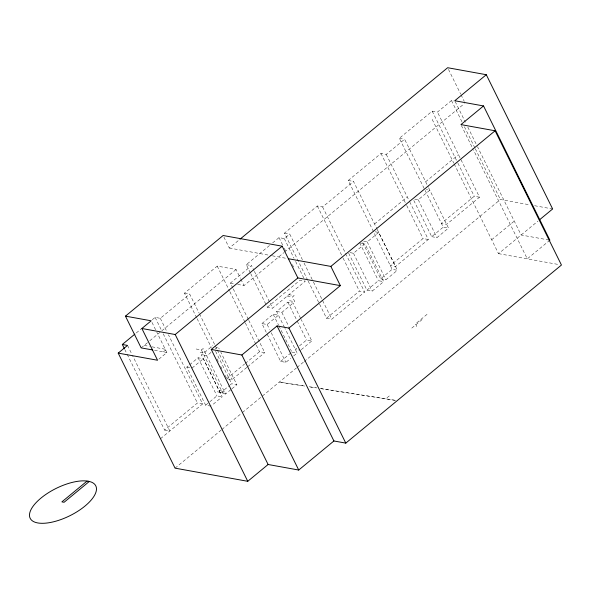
<?xml version="1.0" encoding="UTF-8"?>
<svg xmlns="http://www.w3.org/2000/svg" width="591" height="591" viewBox="0 0 591 591"><rect width="100%" height="100%" fill="white"/><g stroke="black" fill="none" stroke-linecap="round" stroke-linejoin="round"><path stroke-width="0.44" stroke-dasharray="2.96 2.22" d="M223.886 237.065L229.308 248.028L239.266 239.806M136.27 332.955L141.153 328.921M152.323 319.694L155.115 317.389L160.324 318.335L189.696 294.074L199.056 313.008M196.692 317.825L184.488 293.136L217.229 266.098L236.068 269.503L240.434 278.339M141.146 347.885L149.102 341.325M149.804 340.741L161.121 331.396M161.823 330.812L236.068 269.503M250.325 272.85L246.284 264.665L269.769 245.272M272.621 242.916L279.026 237.626L284.293 238.579L289.745 234.08L302.4 259.693M307.748 280.223L284.47 233.127L317.337 205.993L322.605 206.946L353.499 181.437L376.77 228.525M375.182 231.805L378.683 232.433L397.388 270.294L392.143 269.341L348.225 180.484L380.981 153.438L386.248 154.391L404.613 139.225L428.298 187.14M428.704 187.968L448.51 228.082L443.265 227.129L399.346 138.272L432.191 111.145L437.458 112.098L451.465 100.536L454.191 101.031M232.832 288.068L230.379 283.104L251.552 265.618L253.975 270.53M163.36 351.911L166.359 349.429L150.365 346.533M237.648 284.419L244.009 285.571L283.813 252.697M284.522 252.106L464.378 103.588M158.89 359.143L166.876 352.546L156.822 332.194M196.16 349L201.405 349.953L203.112 348.542L225.585 394.02L231.229 389.358M210.898 406.15L205.653 405.197L186.822 367.092L188.935 365.349M189.645 364.765L198.103 357.777L203.348 358.73L222.179 396.834L211.6 405.566M225.585 394.02L220.34 393.067L201.509 354.962L212.79 345.646M192.068 368.045L203.348 358.73M210.987 352.421L206.754 355.915L201.509 354.962M215.213 348.926L218.035 346.599L219.239 349.03M267.309 307.217L300.058 280.171L305.325 281.131L272.577 308.17L267.309 307.217L266.504 305.577M374.524 223.982L407.273 196.936M425.638 181.769L458.49 154.65M287.248 296.054L292.493 297.007L294.192 295.596L288.947 294.65M261.931 323.565L273.19 314.264L278.435 315.217L267.176 324.518L261.931 323.565L280.644 361.419L285.881 362.372L290.809 358.301M284.537 327.562L276.603 311.45L287.861 302.149L293.106 303.102L300.834 318.734M276.603 311.45L281.841 312.403L293.106 303.102M349.968 252.623L353.462 253.258L364.935 243.787L383.648 281.641L372.175 291.112L366.93 290.166L348.631 253.133M363.709 241.276L367.21 241.911L378.683 232.433M414.749 199.13L418.243 199.765L429.797 190.221L426.303 189.593M127.198 354.356L164.616 430.063L197.416 402.981L202.624 403.926L168.457 334.794M226.789 378.72L244.585 364.026M245.295 363.443L259.53 351.689L264.746 352.628L248.789 320.352M160.508 438.707L202.624 403.926M227.661 378.883L231.997 379.666L246.949 367.321M247.659 366.738L264.746 352.628M205.653 405.197L209.177 402.286M209.886 401.703L216.934 395.881L222.179 396.834M220.34 393.067L229.507 385.502M230.209 384.918L231.62 383.751L236.865 384.704L220.842 352.273M217.311 391.796L222.556 392.742L224.262 391.338L219.017 390.392M231.931 388.782L236.865 384.704M319.591 304.18L326.528 318.224L359.394 291.09L364.662 292.043L346.289 254.861M428.305 239.481L423.038 238.528L390.282 265.573L395.549 266.526L428.305 239.481L409.932 202.307M479.515 197.195L474.248 196.242L441.403 223.361L446.67 224.314L479.515 197.195L437.458 112.098M280.644 361.419L291.2 352.701M296.719 348.143L295.308 349.311L300.553 350.256M299.534 345.824L306.574 340.01L311.819 340.955L301.24 319.561M326.528 318.224L331.795 319.177L364.662 292.043M366.93 290.166L378.403 280.688L383.648 281.641M362.778 242.605L380.67 278.819L392.143 269.341M413.818 200.46L431.711 236.673L443.265 227.129M293.631 355.974L297.147 353.071L284.943 328.382M301.255 349.673L311.819 340.955M380.67 278.819L385.916 279.765L397.388 270.294M431.711 236.673L436.956 237.619L448.51 228.082M175.062 468.153L221.152 430.093M221.861 429.509L241.712 413.116M242.421 412.525L296.357 367.994M297.066 367.403L303.464 362.12M304.173 361.537L500.378 199.514L530.112 204.892M491.675 239.769L514.266 221.115M454.183 163.914L498.538 253.65L537.936 221.115M427.042 314.338L415.488 323.875L416.81 326.557M411.801 328.094L423.355 318.549M549.889 240.197L527.298 258.851L473.561 150.136M386.972 397.787L389.735 395.578M309.226 386.765L316.481 387.903L309.226 386.802M320.108 388.464L395.394 400.336M321.016 388.656L397.211 400.668M399.346 138.272L404.613 139.225M534.619 205.712L552.637 208.97M348.225 180.484L353.499 181.437M548.987 240.035L521.129 234.996L477.594 146.908M498.538 253.65L559.655 264.709M360.569 242.99L364.935 243.787M284.47 233.127L289.745 234.08M229.308 248.028L271.372 255.644M272.266 255.807L286.583 258.4M246.284 264.665L251.552 265.618M230.379 283.104L234.014 283.761M289.568 300.745L294.813 301.691L292.493 297.007M184.488 293.136L189.696 294.074M291.902 352.118L297.147 353.071M200.186 352.288L205.432 353.233M144.152 345.41L149.479 346.378M154.473 350.3L166.876 352.546M186.822 367.092L191.189 367.883M164.616 430.063L169.824 431.009L132.406 355.294M448.466 69.369L460.625 93.976M461.032 94.796L464.275 101.364M455.181 101.563L465.368 122.174M467.813 127.124L477.188 146.088M451.465 100.536L461.977 121.812M464.4 126.718L474.913 147.986M475.319 148.806L500.378 199.514M461.349 125.425L473.155 149.309M432.191 111.145L457.508 162.37M457.914 163.197L474.248 196.242M432.184 119.397L453.777 163.094M418.243 199.765L436.956 237.619M386.248 154.391L409.519 201.479M380.981 153.438L406.298 204.656M406.704 205.483L423.038 238.528M377.176 229.352L395.549 266.526M367.21 241.911L385.916 279.765M359.69 242.835L378.403 280.688M353.462 253.258L372.175 291.112M322.605 206.946L345.875 254.034M317.337 205.993L342.654 257.211M343.061 258.038L359.394 291.09M304.033 262.995L313.016 281.176M313.422 282.003L331.795 319.177M308.155 281.043L319.177 303.353M284.293 238.579L294 258.215M295.618 261.488L303.708 277.859M279.026 237.626L282.668 244.992M284.286 248.264L285.497 250.717M292.375 264.628L293.587 267.08M287.861 302.149L296.808 320.256M297.214 321.083L306.574 340.01M281.841 312.403L288.755 326.395M254.381 271.35L269.747 302.437M270.153 303.257L272.577 308.17M273.19 314.264L278.479 324.961M278.886 325.789L291.496 351.298M250.732 273.67L266.098 304.757M267.176 324.518L269.614 329.453M271.239 332.748L285.881 362.372M240.833 279.144L244.009 285.571M233.246 288.896L248.383 319.524M217.229 266.098L229.434 290.787M229.84 291.607L244.888 322.058M245.295 322.878L255.873 344.28M256.28 345.1L259.53 351.689M199.463 313.828L214.917 345.1M215.323 345.927L216.949 349.215M217.355 350.042L231.997 379.666M215.597 351.327L231.62 383.751M197.099 318.645L211.334 347.449M217.03 358.973L218.249 361.441M220.687 366.376L221.906 368.85M225.164 375.433L226.383 377.9M201.405 349.953L222.556 392.742M198.103 357.777L216.934 395.881M160.324 318.335L166.832 331.507M155.115 317.389L161.624 330.561M163.249 333.849L197.416 402.981M151.99 322.427L156.416 331.381M127.523 345.417L132 354.474M124.753 349.414L126.784 353.529M304.69 386.056L279.292 382.082L304.69 386.086"/><path stroke-width="0.89" d="M152.7 349.975L141.146 347.885L125.462 316.141L223.117 235.499L282.18 246.196L297.871 277.94L340.35 285.63L330.857 266.415L288.371 258.725M239.976 239.222L447.653 67.721L486.29 74.717L552.637 208.97L539.332 219.955M124.346 348.594L122.315 344.479L134.874 334.107M549.889 240.197L483.534 105.944L460.943 124.598L495.095 130.781L561.45 265.034L345.794 443.117L333.922 440.975L298.721 470.037L268.115 464.496L247.755 481.31L175.062 468.153L118.207 353.115L157.561 360.244L141.87 328.493L151.185 320.802L125.462 316.141M118.207 353.115L127.523 345.417L122.315 344.479M486.29 74.717L454.775 100.743L483.534 105.944M141.87 328.493L175.209 334.528L282.18 246.196M268.115 464.496L211.26 349.458L297.871 277.94M330.857 266.415L495.095 130.781M87.054 481.096L61.885 501.877L64.087 502.276L89.256 481.495M211.26 349.458L241.867 354.999L277.068 325.937L288.94 328.086L340.35 285.63M288.94 328.086L345.794 443.117M277.068 325.937L333.922 440.975M241.867 354.999L298.721 470.037M175.209 334.528L247.755 481.31M88.236 481.222L85.148 480.882A36.59 15.292 -26.3 0 0 30.85 509.922A36.59 15.292 -26.3 0 0 67.972 516.645A36.59 15.292 -26.3 0 0 90.896 481.924L88.236 481.222"/></g></svg>
